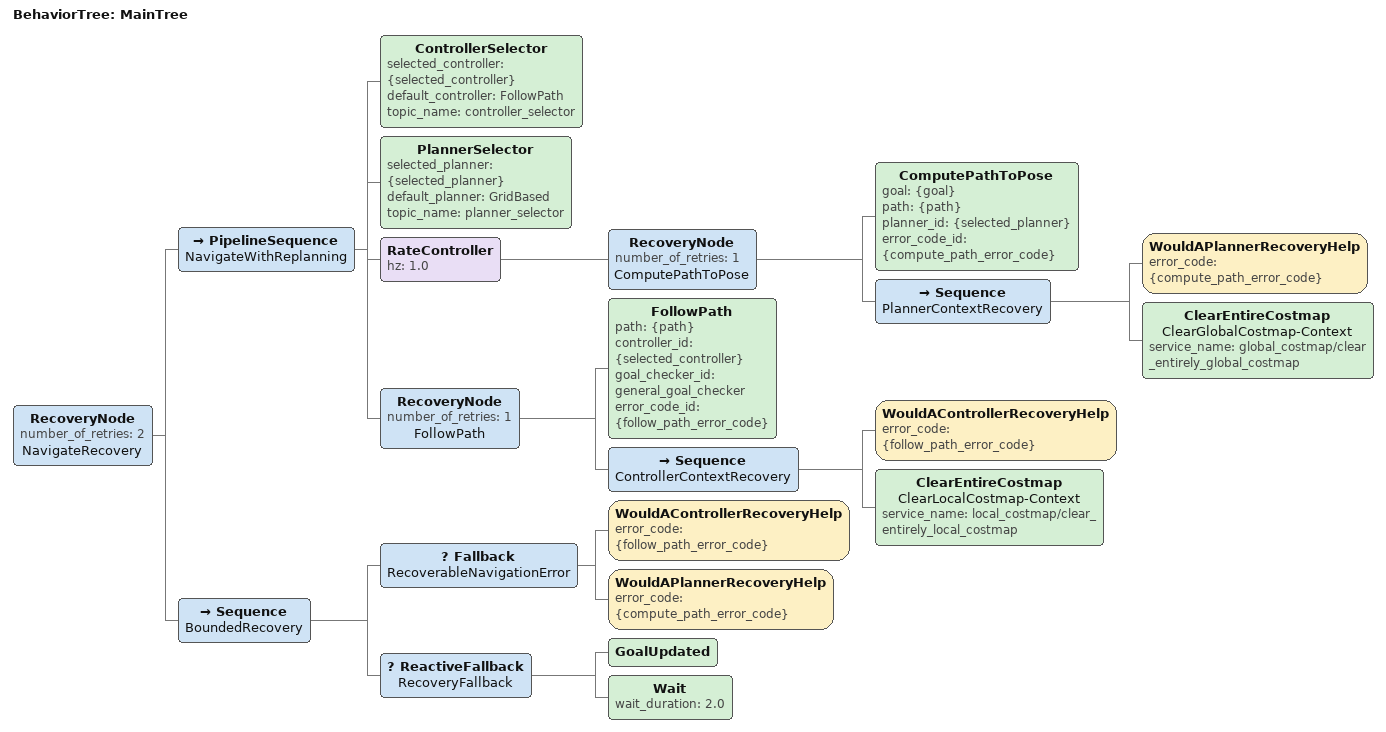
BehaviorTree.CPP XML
<root BTCPP_format="4" main_tree_to_execute="MainTree">
  <BehaviorTree ID="MainTree">
    <RecoveryNode number_of_retries="2" name="NavigateRecovery">
      <PipelineSequence name="NavigateWithReplanning">
        <ControllerSelector
          selected_controller="{selected_controller}"
          default_controller="FollowPath"
          topic_name="controller_selector"/>
        <PlannerSelector
          selected_planner="{selected_planner}"
          default_planner="GridBased"
          topic_name="planner_selector"/>
        <RateController hz="1.0">
          <RecoveryNode number_of_retries="1" name="ComputePathToPose">
            <ComputePathToPose
              goal="{goal}"
              path="{path}"
              planner_id="{selected_planner}"
              error_code_id="{compute_path_error_code}"/>
            <Sequence name="PlannerContextRecovery">
              <WouldAPlannerRecoveryHelp error_code="{compute_path_error_code}"/>
              <ClearEntireCostmap
                name="ClearGlobalCostmap-Context"
                service_name="global_costmap/clear_entirely_global_costmap"/>
            </Sequence>
          </RecoveryNode>
        </RateController>
        <RecoveryNode number_of_retries="1" name="FollowPath">
          <FollowPath
            path="{path}"
            controller_id="{selected_controller}"
            goal_checker_id="general_goal_checker"
            error_code_id="{follow_path_error_code}"/>
          <Sequence name="ControllerContextRecovery">
            <WouldAControllerRecoveryHelp error_code="{follow_path_error_code}"/>
            <ClearEntireCostmap
              name="ClearLocalCostmap-Context"
              service_name="local_costmap/clear_entirely_local_costmap"/>
          </Sequence>
        </RecoveryNode>
      </PipelineSequence>
      <Sequence name="BoundedRecovery">
        <Fallback name="RecoverableNavigationError">
          <WouldAControllerRecoveryHelp error_code="{follow_path_error_code}"/>
          <WouldAPlannerRecoveryHelp error_code="{compute_path_error_code}"/>
        </Fallback>
        <ReactiveFallback name="RecoveryFallback">
          <GoalUpdated/>
          <Wait wait_duration="2.0"/>
        </ReactiveFallback>
      </Sequence>
    </RecoveryNode>
  </BehaviorTree>
</root>
